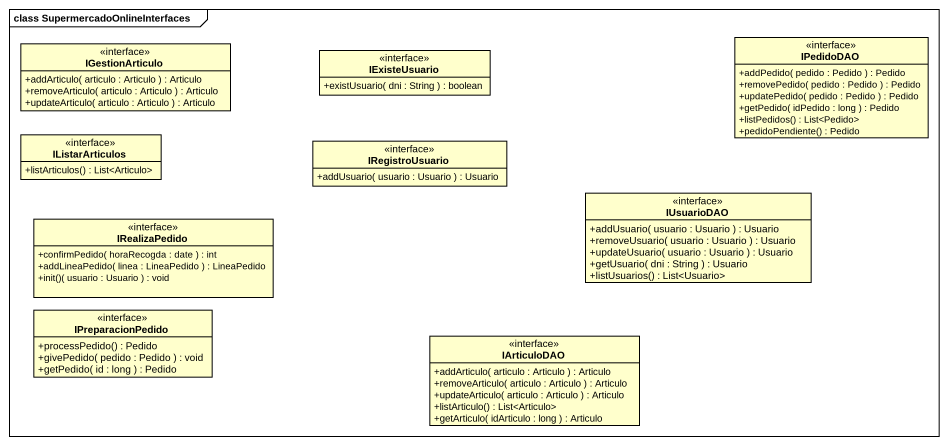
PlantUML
@startuml
mainframe class SupermercadoOnlineInterfaces
hide circle
hide empty members
skinparam classAttributeIconSize 0
interface IGestionArticulo {
  +addArticulo( articulo : Articulo ) : Articulo
  +removeArticulo( articulo : Articulo ) : Articulo
  +updateArticulo( articulo : Articulo ) : Articulo
}
interface IExisteUsuario {
  +existUsuario( dni : String ) : boolean
}
interface IPedidoDAO {
  +addPedido( pedido : Pedido ) : Pedido
  +removePedido( pedido : Pedido ) : Pedido
  +updatePedido( pedido : Pedido ) : Pedido
  +getPedido( idPedido : long ) : Pedido
  +listPedidos() : List<Pedido>
  +pedidoPendiente() : Pedido
}
interface IListarArticulos {
  +listArticulos() : List<Articulo>
}
interface IRegistroUsuario {
  +addUsuario( usuario : Usuario ) : Usuario
}
interface IRealizaPedido {
  +confirmPedido( horaRecogda : date ) : int
  +addLineaPedido( linea : LineaPedido ) : LineaPedido
  +init()( usuario : Usuario ) : void
}
interface IUsuarioDAO {
  +addUsuario( usuario : Usuario ) : Usuario
  +removeUsuario( usuario : Usuario ) : Usuario
  +updateUsuario( usuario : Usuario ) : Usuario
  +getUsuario( dni : String ) : Usuario
  +listUsuarios() : List<Usuario>
}
interface IPreparacionPedido {
  +processPedido() : Pedido
  +givePedido( pedido : Pedido ) : void
  +getPedido( id : long ) : Pedido
}
interface IArticuloDAO {
  +addArticulo( articulo : Articulo ) : Articulo
  +removeArticulo( articulo : Articulo ) : Articulo
  +updateArticulo( articulo : Articulo ) : Articulo
  +listArticulo() : List<Articulo>
  +getArticulo( idArticulo : long ) : Articulo
}
@enduml
